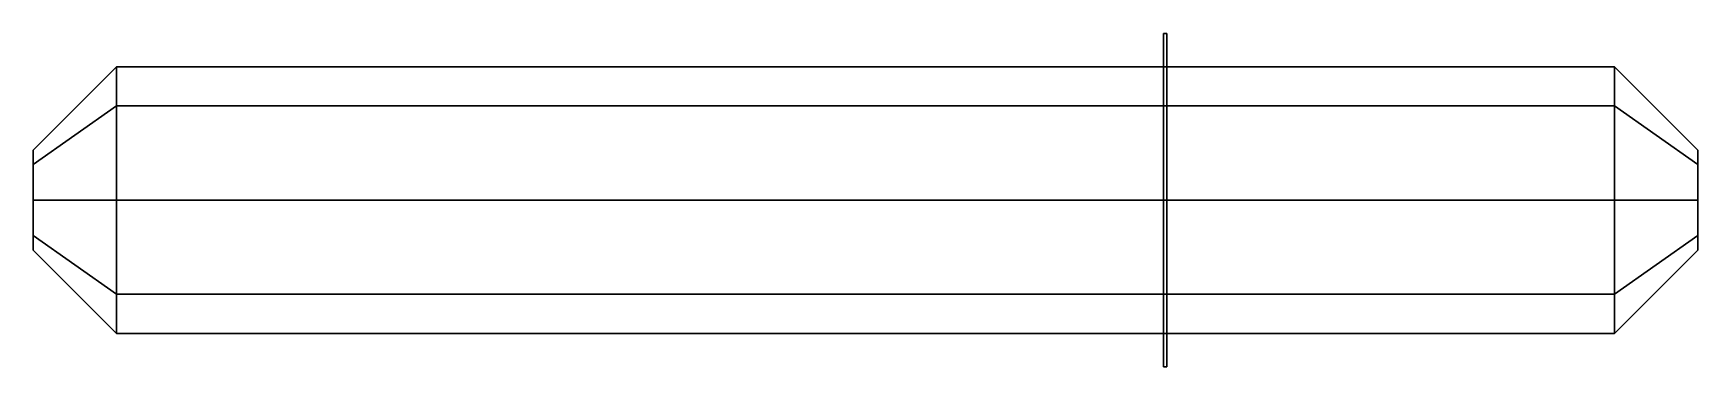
# Model space of a CAD drawing. Extents: x -34 to 16, y -5 to 5.
import ezdxf

# ---------------------------------------------------------------- set-up
doc = ezdxf.new("R2010")
doc.units = 0
doc.layers.add('ACESSORIO', color=7, linetype='CONTINUOUS')
doc.layers.add('CONTORNO', color=1, linetype='CONTINUOUS')

msp = doc.modelspace()

# ---------------------------------------------------------------- linework, layer by layer
at = {"layer": 'ACESSORIO', "linetype": 'BYBLOCK'}
for points in [[(-0.05, 5, 5), (-0.05, -5, 5), (-0.05, -5, -5), (-0.05, 5, -5)], [(-0.05, 5, 5), (0.05, 5, 5), (0.05, -5, 5), (-0.05, -5, 5)], [(-0.05, -5, -5), (0.05, -5, -5), (0.05, 5, -5), (-0.05, 5, -5)], [(-0.05, 5, 5), (-0.05, 5, -5), (0.05, 5, -5), (0.05, 5, 5)], [(0.05, -5, 5), (0.05, 5, 5), (0.05, 5, -5), (0.05, -5, -5)], [(-34, 1.06066, 1.06066), (-31.5, 2.828427, 2.828427), (-31.5, 4), (-34, 1.5)], [(-34, 1.5), (-31.5, 4), (-31.5, 2.828427, -2.828427), (-34, 1.06066, -1.06066)], [(-34, 1.5), (-31.5, 4), (-31.5, 2.828427, 2.828427), (-34, 1.06066, 1.06066)], [(-34, 1.06066, -1.06066), (-31.5, 2.828427, -2.828427), (-31.5, 4), (-34, 1.5)], [(-31.5, 2.828427, -2.828427), (-31.5, 4), (-34, 1.5), (-34, 1.06066, -1.06066)], [(13.5, 4), (13.5, 2.828427, 2.828427), (-31.5, 2.828427, 2.828427), (-31.5, 4)], [(13.5, 2.828427, -2.828427), (13.5, 4), (-31.5, 4), (-31.5, 2.828427, -2.828427)], [(16, 1.06066, -1.06066), (16, 1.5), (13.5, 4), (13.5, 2.828427, -2.828427)], [(16, 1.06066, 1.06066), (13.5, 2.828427, 2.828427), (13.5, 4), (16, 1.5)], [(-31.5, 0, 4), (-31.5, 2.828427, 2.828427), (-34, 1.06066, 1.06066), (-34, 0, 1.5)], [(-34, 0, -1.5), (-34, 1.06066, -1.06066), (-31.5, 2.828427, -2.828427), (-31.5, 0, -4)], [(-34, 1.06066, 1.06066), (-31.5, 2.828427, 2.828427), (-31.5, 0, 4), (-34, 0, 1.5)], [(-31.5, 2.828427, -2.828427), (-34, 1.06066, -1.06066), (-34, 0, -1.5), (-31.5, 0, -4)], [(13.5, 2.828427, 2.828427), (13.5, 0, 4), (-31.5, 0, 4), (-31.5, 2.828427, 2.828427)], [(13.5, 0, -4), (13.5, 2.828427, -2.828427), (-31.5, 2.828427, -2.828427), (-31.5, 0, -4)], [(16, 0, -1.5), (16, 1.06066, -1.06066), (13.5, 2.828427, -2.828427), (13.5, 0, -4)], [(16, 0, 1.5), (13.5, 0, 4), (13.5, 2.828427, 2.828427), (16, 1.06066, 1.06066)], [(-34, -1.06066, 1.06066), (-34, 0, 1.5), (-34, 1.06066, 1.06066), (-34, 1.5)], [(-34, -1.5), (-34, -1.06066, 1.06066), (-34, 1.5), (-34, 1.06066, -1.06066)], [(-34, 1.06066, -1.06066), (-34, 1.5), (-34, -1.06066, 1.06066), (-34, -1.5)], [(-34, 1.5), (-34, 1.06066, 1.06066), (-34, 0, 1.5), (-34, -1.06066, 1.06066)], [(16, -1.06066, 1.06066), (16, 0, 1.5), (16, 1.06066, 1.06066), (16, 1.5)], [(16, -1.5), (16, -1.06066, 1.06066), (16, 1.5), (16, 1.06066, -1.06066)], [(-34, -1.06066, -1.06066), (-34, -1.5), (-34, 1.06066, -1.06066), (-34, 0, -1.5)], [(-34, 1.06066, -1.06066), (-34, -1.5), (-34, -1.06066, -1.06066), (-34, 0, -1.5)], [(16, -1.06066, -1.06066), (16, -1.5), (16, 1.06066, -1.06066), (16, 0, -1.5)], [(-34, 0, 1.5), (-31.5, 0, 4), (-31.5, -2.828427, 2.828427), (-34, -1.06066, 1.06066)], [(-34, 0, -1.5), (-34, -1.06066, -1.06066), (-31.5, -2.828427, -2.828427), (-31.5, 0, -4)], [(-31.5, 0, 4), (13.5, 0, 4), (13.5, -2.828427, 2.828427), (-31.5, -2.828427, 2.828427)], [(-31.5, 0, -4), (-31.5, -2.828427, -2.828427), (13.5, -2.828427, -2.828427), (13.5, 0, -4)], [(13.5, 0, 4), (16, 0, 1.5), (16, -1.06066, 1.06066), (13.5, -2.828427, 2.828427)], [(16, -1.06066, -1.06066), (16, 0, -1.5), (13.5, 0, -4), (13.5, -2.828427, -2.828427)], [(-34, -1.5), (-34, -1.06066, 1.06066), (-31.5, -2.828427, 2.828427), (-31.5, -4)], [(-34, -1.06066, -1.06066), (-34, -1.5), (-31.5, -4), (-31.5, -2.828427, -2.828427)], [(13.5, -2.828427, 2.828427), (16, -1.06066, 1.06066), (16, -1.5), (13.5, -4)], [(16, -1.5), (16, -1.06066, -1.06066), (13.5, -2.828427, -2.828427), (13.5, -4)], [(-31.5, -4), (-31.5, -2.828427, 2.828427), (13.5, -2.828427, 2.828427), (13.5, -4)], [(-31.5, -2.828427, -2.828427), (-31.5, -4), (13.5, -4), (13.5, -2.828427, -2.828427)], [(-0.05, -5, 5), (0.05, -5, 5), (0.05, -5, -5), (-0.05, -5, -5)]]:
    msp.add_3dface(points, dxfattribs=at)
at = {"layer": 'CONTORNO', "linetype": 'BYBLOCK'}
msp.add_lwpolyline([(0.05, 5), (0.05, -5), (-0.05, -5), (-0.05, 5), (0.05, 5)], dxfattribs=at)

doc.saveas('drawing.dxf')
